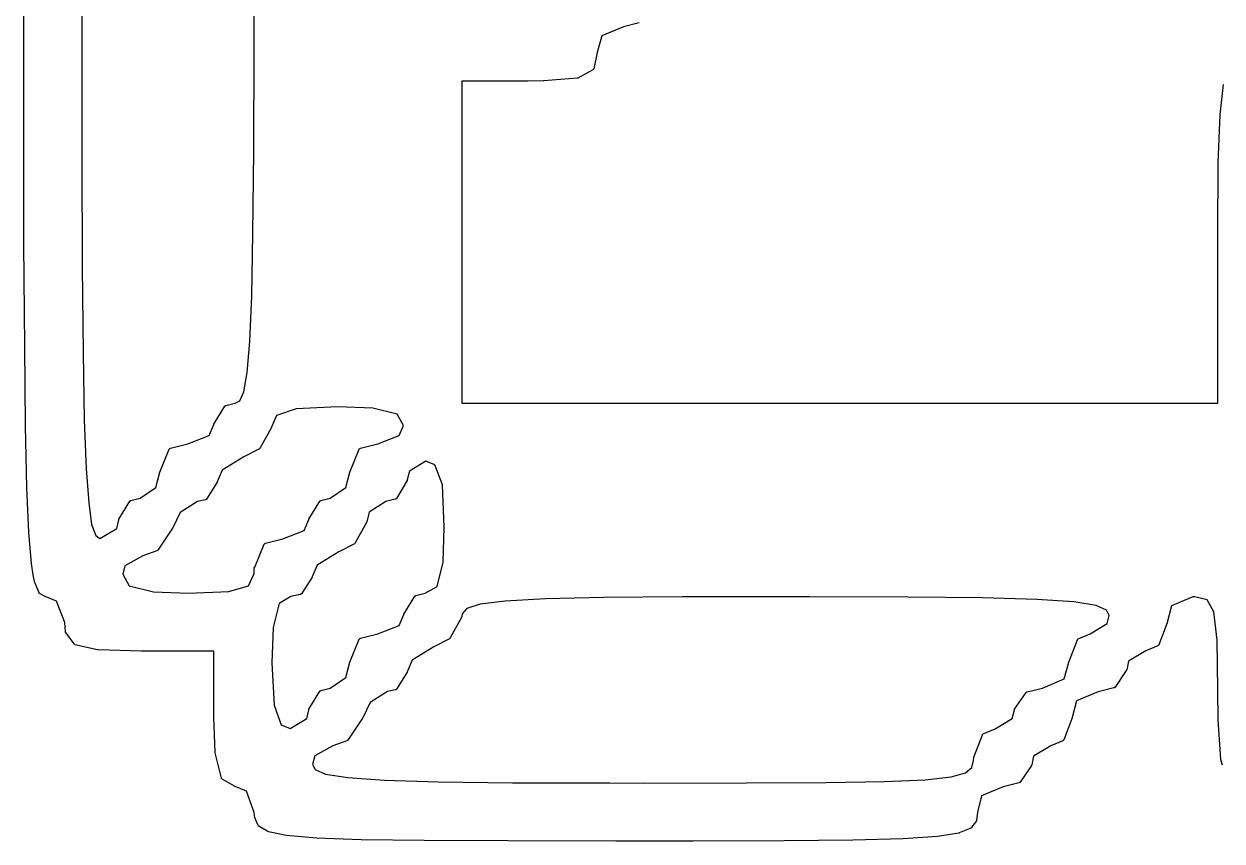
# Model space of a CAD drawing. Header units: millimetres. Extents: x 13 to 222, y -3 to 195.
# Drawn here: x 64.211 to 67.415, y 169.269 to 171.453 of the extents above; entities that cross this region are included whole.
import ezdxf

# ---------------------------------------------------------------- set-up
doc = ezdxf.new("R2010")
doc.units = ezdxf.units.MM
doc.header["$MEASUREMENT"] = 0
doc.layers.add('Silk', color=142, linetype='Continuous')

msp = doc.modelspace()

# ---------------------------------------------------------------- linework, layer by layer
at = {"layer": 'Silk', "linetype": 'Continuous'}
for p, q in [((64.211, 171.3964), (64.211, 171.7655)), ((64.827, 171.389), (64.827, 171.73)), ((64.366, 171.5283), (64.366, 171.4508)), ((64.366, 171.4508), (64.366, 171.0943)), ((65.856, 171.4561), (65.814, 171.446)), ((65.756, 171.4215), (65.744, 171.3771)), ((65.814, 171.446), (65.756, 171.4215)), ((64.211, 171.1983), (64.211, 171.3964)), ((64.211, 171.3964), (64.211, 171.3964)), ((64.211, 171.3964), (64.211, 171.3964)), ((64.826, 171.1125), (64.827, 171.389)), ((65.744, 171.3771), (65.735, 171.3336)), ((65.732, 171.3303), (65.692, 171.3086)), ((65.733, 171.3306), (65.732, 171.3303)), ((65.734, 171.3314), (65.733, 171.3311)), ((65.733, 171.3311), (65.733, 171.3308)), ((65.733, 171.3308), (65.733, 171.3306)), ((65.735, 171.3329), (65.734, 171.3325)), ((65.734, 171.3325), (65.734, 171.332)), ((65.734, 171.332), (65.734, 171.3317)), ((65.734, 171.3317), (65.734, 171.3314)), ((65.735, 171.3336), (65.735, 171.3333)), ((65.735, 171.3333), (65.735, 171.3329)), ((65.558, 171.3007), (65.382, 171.3007)), ((65.382, 171.3007), (65.382, 170.4398)), ((65.6, 171.301), (65.558, 171.3007)), ((65.558, 171.3007), (65.558, 171.3007)), ((65.558, 171.3007), (65.558, 171.3007)), ((65.601, 171.301), (65.6, 171.301)), ((65.6, 171.301), (65.6, 171.301)), ((65.69, 171.308), (65.601, 171.301)), ((65.691, 171.3083), (65.69, 171.3081)), ((65.69, 171.3081), (65.69, 171.3081)), ((65.69, 171.3081), (65.69, 171.308)), ((65.692, 171.3085), (65.691, 171.3083)), ((65.692, 171.3086), (65.692, 171.3085)), ((65.692, 171.3085), (65.692, 171.3085)), ((67.41, 171.2116), (67.419, 171.2914)), ((64.211, 170.864), (64.211, 171.1983)), ((64.211, 171.1983), (64.211, 171.1983)), ((64.211, 171.1983), (64.211, 171.1983)), ((67.405, 171.0807), (67.41, 171.2112)), ((67.41, 171.2114), (67.41, 171.2116)), ((67.41, 171.2112), (67.41, 171.2114)), ((64.366, 171.0943), (64.367, 170.8039)), ((64.823, 170.8939), (64.826, 171.1125)), ((64.826, 171.1125), (64.826, 171.1125)), ((67.404, 170.8884), (67.405, 171.0806)), ((67.405, 171.0806), (67.405, 171.0807)), ((67.405, 171.0806), (67.405, 171.0806)), ((64.82, 170.7267), (64.823, 170.8939)), ((67.404, 170.4398), (67.404, 170.8884)), ((67.404, 170.8884), (67.404, 170.8884)), ((67.404, 170.8884), (67.404, 170.8884)), ((64.213, 170.5927), (64.211, 170.864)), ((64.211, 170.864), (64.211, 170.864)), ((64.211, 170.864), (64.211, 170.864)), ((64.367, 170.8039), (64.367, 170.8039)), ((64.367, 170.8039), (64.369, 170.5729)), ((64.815, 170.6046), (64.82, 170.7267)), ((64.215, 170.3781), (64.213, 170.5927)), ((64.213, 170.5927), (64.213, 170.5927)), ((64.213, 170.5927), (64.213, 170.5927)), ((64.808, 170.521), (64.815, 170.6046)), ((64.369, 170.5729), (64.372, 170.3951)), ((64.799, 170.47), (64.808, 170.521)), ((64.788, 170.4458), (64.799, 170.47)), ((64.719, 170.383), (64.748, 170.4311)), ((64.748, 170.4312), (64.749, 170.4314)), ((64.748, 170.4311), (64.748, 170.4312)), ((64.749, 170.4324), (64.75, 170.4325)), ((64.749, 170.4319), (64.749, 170.4324)), ((64.749, 170.4314), (64.749, 170.4319)), ((64.75, 170.4329), (64.751, 170.4332)), ((64.75, 170.4326), (64.75, 170.4329)), ((64.75, 170.4325), (64.75, 170.4326)), ((64.751, 170.4333), (64.776, 170.4395)), ((64.751, 170.4332), (64.751, 170.4333)), ((64.751, 170.4333), (64.751, 170.4333)), ((64.776, 170.4395), (64.788, 170.4458)), ((64.939, 170.4246), (64.886, 170.4066)), ((65.05, 170.4298), (64.939, 170.4246)), ((65.144, 170.4264), (65.05, 170.4298)), ((65.209, 170.4103), (65.144, 170.4264)), ((65.382, 170.4398), (67.404, 170.4398)), ((64.372, 170.3951), (64.377, 170.2638)), ((64.886, 170.4066), (64.873, 170.3751)), ((65.226, 170.3801), (65.209, 170.4103)), ((64.215, 170.378), (64.215, 170.3781)), ((64.219, 170.2138), (64.215, 170.378)), ((64.215, 170.378), (64.215, 170.378)), ((64.706, 170.3526), (64.719, 170.3823)), ((64.719, 170.3826), (64.719, 170.383)), ((64.719, 170.3823), (64.719, 170.3826)), ((64.873, 170.3746), (64.843, 170.3196)), ((64.873, 170.3751), (64.873, 170.3748)), ((64.873, 170.3748), (64.873, 170.3746)), ((65.214, 170.3526), (65.226, 170.3801)), ((64.603, 170.3189), (64.649, 170.3307)), ((64.649, 170.3307), (64.706, 170.3526)), ((65.111, 170.3189), (65.157, 170.3307)), ((65.157, 170.3307), (65.214, 170.3526)), ((64.574, 170.2553), (64.599, 170.316)), ((64.599, 170.316), (64.6, 170.3164)), ((64.6, 170.3174), (64.601, 170.3178)), ((64.6, 170.3172), (64.6, 170.3174)), ((64.6, 170.3169), (64.6, 170.3172)), ((64.6, 170.3164), (64.6, 170.3169)), ((64.601, 170.3182), (64.602, 170.3183)), ((64.601, 170.3178), (64.601, 170.3182)), ((64.602, 170.3186), (64.603, 170.3189)), ((64.602, 170.3185), (64.602, 170.3186)), ((64.602, 170.3183), (64.602, 170.3185)), ((64.799, 170.2958), (64.741, 170.2603)), ((64.841, 170.3176), (64.799, 170.2958)), ((64.842, 170.3182), (64.841, 170.3179)), ((64.841, 170.3179), (64.841, 170.3176)), ((64.843, 170.3196), (64.842, 170.3191)), ((64.842, 170.3191), (64.842, 170.3186)), ((64.842, 170.3186), (64.842, 170.3184)), ((64.842, 170.3184), (64.842, 170.3182)), ((65.082, 170.2553), (65.107, 170.316)), ((65.107, 170.316), (65.108, 170.3164)), ((65.108, 170.3174), (65.109, 170.3178)), ((65.108, 170.3172), (65.108, 170.3174)), ((65.108, 170.3169), (65.108, 170.3172)), ((65.108, 170.3164), (65.108, 170.3169)), ((65.109, 170.3182), (65.11, 170.3183)), ((65.109, 170.3178), (65.109, 170.3182)), ((65.11, 170.3186), (65.111, 170.3189)), ((65.11, 170.3185), (65.11, 170.3186)), ((65.11, 170.3183), (65.11, 170.3185)), ((64.377, 170.2638), (64.384, 170.1726)), ((65.286, 170.2841), (65.242, 170.2574)), ((65.31, 170.2743), (65.286, 170.2841)), ((65.33, 170.2213), (65.31, 170.2743)), ((64.564, 170.2141), (64.574, 170.2545)), ((64.574, 170.2549), (64.574, 170.2553)), ((64.574, 170.2545), (64.574, 170.2549)), ((64.741, 170.2603), (64.728, 170.2291)), ((64.728, 170.2291), (64.728, 170.2287)), ((64.728, 170.2287), (64.728, 170.2283)), ((65.072, 170.2141), (65.082, 170.2545)), ((65.082, 170.2549), (65.082, 170.2553)), ((65.082, 170.2545), (65.082, 170.2549)), ((65.236, 170.2327), (65.207, 170.1846)), ((65.242, 170.2574), (65.236, 170.234)), ((65.236, 170.234), (65.236, 170.2334)), ((65.236, 170.2334), (65.236, 170.2327)), ((64.219, 170.2137), (64.219, 170.2138)), ((64.224, 170.0935), (64.219, 170.2137)), ((64.219, 170.2137), (64.219, 170.2137)), ((64.522, 170.1854), (64.564, 170.2141)), ((64.728, 170.2283), (64.699, 170.183)), ((65.03, 170.1854), (65.072, 170.2141)), ((65.335, 170.1082), (65.33, 170.2213)), ((64.384, 170.1726), (64.392, 170.1152)), ((64.465, 170.129), (64.494, 170.1771)), ((64.494, 170.1772), (64.495, 170.1774)), ((64.494, 170.1771), (64.494, 170.1772)), ((64.495, 170.1784), (64.496, 170.1785)), ((64.495, 170.1779), (64.495, 170.1784)), ((64.495, 170.1774), (64.495, 170.1779)), ((64.496, 170.1789), (64.497, 170.1792)), ((64.496, 170.1786), (64.496, 170.1789)), ((64.496, 170.1785), (64.496, 170.1786)), ((64.497, 170.1793), (64.522, 170.1854)), ((64.497, 170.1792), (64.497, 170.1793)), ((64.497, 170.1793), (64.497, 170.1793)), ((64.675, 170.1761), (64.629, 170.1469)), ((64.696, 170.1808), (64.675, 170.1761)), ((64.697, 170.1812), (64.696, 170.1809)), ((64.696, 170.1809), (64.696, 170.1808)), ((64.696, 170.1808), (64.696, 170.1808)), ((64.698, 170.1814), (64.697, 170.1812)), ((64.699, 170.1826), (64.698, 170.1822)), ((64.698, 170.1822), (64.698, 170.1817)), ((64.698, 170.1817), (64.698, 170.1816)), ((64.698, 170.1816), (64.698, 170.1814)), ((64.699, 170.183), (64.699, 170.1828)), ((64.699, 170.1828), (64.699, 170.1826)), ((64.973, 170.129), (65.002, 170.1771)), ((65.002, 170.1772), (65.003, 170.1774)), ((65.002, 170.1771), (65.002, 170.1772)), ((65.003, 170.1784), (65.004, 170.1785)), ((65.003, 170.1779), (65.003, 170.1784)), ((65.003, 170.1774), (65.003, 170.1779)), ((65.004, 170.1789), (65.005, 170.1792)), ((65.004, 170.1786), (65.004, 170.1789)), ((65.004, 170.1785), (65.004, 170.1786)), ((65.005, 170.1793), (65.03, 170.1854)), ((65.005, 170.1792), (65.005, 170.1793)), ((65.005, 170.1793), (65.005, 170.1793)), ((65.179, 170.1761), (65.134, 170.1483)), ((65.204, 170.1823), (65.179, 170.1761)), ((65.205, 170.1827), (65.204, 170.1824)), ((65.204, 170.1824), (65.204, 170.1824)), ((65.204, 170.1824), (65.204, 170.1823)), ((65.206, 170.1832), (65.205, 170.1831)), ((65.205, 170.1831), (65.205, 170.183)), ((65.205, 170.183), (65.205, 170.1827)), ((65.207, 170.1842), (65.206, 170.1837)), ((65.206, 170.1837), (65.206, 170.1832)), ((65.207, 170.1846), (65.207, 170.1844)), ((65.207, 170.1844), (65.207, 170.1842)), ((64.629, 170.1469), (64.609, 170.1061)), ((65.134, 170.1483), (65.128, 170.1218)), ((64.392, 170.1152), (64.403, 170.0859)), ((64.414, 170.0771), (64.459, 170.1042)), ((64.459, 170.1042), (64.465, 170.1276)), ((64.465, 170.1283), (64.465, 170.129)), ((64.465, 170.1276), (64.465, 170.1283)), ((64.608, 170.1054), (64.569, 170.0464)), ((64.609, 170.1058), (64.608, 170.1054)), ((64.609, 170.1061), (64.609, 170.1058)), ((64.96, 170.0985), (64.973, 170.1283)), ((64.973, 170.1286), (64.973, 170.129)), ((64.973, 170.1283), (64.973, 170.1286)), ((65.127, 170.1206), (65.097, 170.0656)), ((65.128, 170.1218), (65.127, 170.1212)), ((65.127, 170.1212), (65.127, 170.1206)), ((65.332, 170.0142), (65.335, 170.1082)), ((64.224, 170.0934), (64.224, 170.0935)), ((64.224, 170.0933), (64.224, 170.0934)), ((64.231, 170.0108), (64.224, 170.0933)), ((64.403, 170.0859), (64.414, 170.0771)), ((64.857, 170.0649), (64.903, 170.0767)), ((64.903, 170.0767), (64.96, 170.0985)), ((64.566, 170.0445), (64.529, 170.0311)), ((64.567, 170.0449), (64.566, 170.0445)), ((64.568, 170.0453), (64.567, 170.0452)), ((64.567, 170.0452), (64.567, 170.0449)), ((64.569, 170.0464), (64.568, 170.0459)), ((64.568, 170.0459), (64.568, 170.0454)), ((64.568, 170.0454), (64.568, 170.0453)), ((64.828, 170.0013), (64.853, 170.062)), ((64.853, 170.062), (64.854, 170.0624)), ((64.854, 170.0634), (64.855, 170.0638)), ((64.854, 170.0632), (64.854, 170.0634)), ((64.854, 170.0629), (64.854, 170.0632)), ((64.854, 170.0624), (64.854, 170.0629)), ((64.855, 170.0642), (64.856, 170.0643)), ((64.855, 170.0638), (64.855, 170.0642)), ((64.856, 170.0646), (64.857, 170.0649)), ((64.856, 170.0645), (64.856, 170.0646)), ((64.856, 170.0643), (64.856, 170.0645)), ((65.053, 170.0418), (64.995, 170.0063)), ((65.095, 170.0636), (65.053, 170.0418)), ((65.096, 170.0642), (65.095, 170.0639)), ((65.095, 170.0639), (65.095, 170.0636)), ((65.097, 170.0656), (65.096, 170.0651)), ((65.096, 170.0651), (65.096, 170.0646)), ((65.096, 170.0646), (65.096, 170.0644)), ((65.096, 170.0644), (65.096, 170.0642)), ((64.231, 170.0105), (64.231, 170.0108)), ((64.231, 170.0103), (64.231, 170.0105)), ((64.236, 169.9804), (64.231, 170.0103)), ((64.481, 170.0047), (64.475, 169.9819)), ((64.529, 170.0311), (64.481, 170.0047)), ((64.995, 170.0063), (64.982, 169.9751)), ((65.316, 169.9495), (65.332, 170.0142)), ((64.24, 169.9592), (64.236, 169.9804)), ((64.475, 169.9819), (64.492, 169.9513)), ((64.811, 169.951), (64.827, 169.9839)), ((64.827, 169.9996), (64.828, 170.0005)), ((64.827, 169.9839), (64.827, 169.9996)), ((64.827, 169.9996), (64.827, 169.9996)), ((64.827, 169.9996), (64.827, 169.9996)), ((64.828, 170.0005), (64.828, 170.0013)), ((64.828, 170.0013), (64.828, 170.0013)), ((64.828, 170.0013), (64.828, 170.0013)), ((64.982, 169.9743), (64.953, 169.9299)), ((64.982, 169.9751), (64.982, 169.9747)), ((64.982, 169.9747), (64.982, 169.9743)), ((64.24, 169.9587), (64.24, 169.9592)), ((64.241, 169.9581), (64.24, 169.9587)), ((64.252, 169.9321), (64.241, 169.9581)), ((64.492, 169.9513), (64.557, 169.9353)), ((64.759, 169.9356), (64.811, 169.951)), ((65.284, 169.9315), (65.316, 169.9495)), ((64.252, 169.9314), (64.252, 169.9321)), ((64.253, 169.9307), (64.252, 169.9314)), ((64.253, 169.9302), (64.253, 169.9307)), ((64.253, 169.9307), (64.253, 169.9307)), ((64.253, 169.9307), (64.253, 169.9307)), ((64.254, 169.9297), (64.253, 169.9302)), ((64.268, 169.9224), (64.254, 169.9297)), ((64.268, 169.9223), (64.268, 169.9224)), ((64.268, 169.9222), (64.268, 169.9223)), ((64.298, 169.9096), (64.268, 169.9222)), ((64.32, 169.8531), (64.298, 169.9096)), ((64.557, 169.9353), (64.651, 169.9318)), ((64.651, 169.9318), (64.759, 169.9356)), ((64.925, 169.9221), (64.893, 169.9041)), ((64.95, 169.9277), (64.925, 169.9221)), ((64.951, 169.9281), (64.95, 169.9278)), ((64.95, 169.9278), (64.95, 169.9278)), ((64.95, 169.9278), (64.95, 169.9277)), ((64.952, 169.9291), (64.951, 169.9286)), ((64.951, 169.9286), (64.951, 169.9285)), ((64.951, 169.9285), (64.951, 169.9284)), ((64.951, 169.9284), (64.951, 169.9281)), ((64.953, 169.9297), (64.952, 169.9296)), ((64.952, 169.9296), (64.952, 169.9291)), ((64.953, 169.9299), (64.953, 169.9297)), ((65.227, 169.875), (65.256, 169.9231)), ((65.256, 169.9232), (65.257, 169.9234)), ((65.256, 169.9231), (65.256, 169.9232)), ((65.257, 169.9244), (65.258, 169.9245)), ((65.257, 169.9239), (65.257, 169.9244)), ((65.257, 169.9234), (65.257, 169.9239)), ((65.258, 169.9249), (65.259, 169.9252)), ((65.258, 169.9246), (65.258, 169.9249)), ((65.258, 169.9245), (65.258, 169.9246)), ((65.259, 169.9253), (65.284, 169.9315)), ((65.259, 169.9252), (65.259, 169.9253)), ((65.259, 169.9253), (65.259, 169.9253)), ((65.498, 169.9103), (65.431, 169.9017)), ((65.606, 169.9162), (65.498, 169.9103)), ((65.761, 169.9197), (65.606, 169.9162)), ((65.972, 169.9214), (65.761, 169.9197)), ((66.248, 169.9218), (65.972, 169.9214)), ((66.312, 169.9218), (66.248, 169.9218)), ((66.575, 169.921), (66.312, 169.9218)), ((66.775, 169.9188), (66.575, 169.921)), ((66.575, 169.921), (66.575, 169.921)), ((66.92, 169.9145), (66.775, 169.9188)), ((67.019, 169.9078), (66.92, 169.9145)), ((67.337, 169.9218), (67.28, 169.8975)), ((67.341, 169.9217), (67.337, 169.9218)), ((67.375, 169.9134), (67.341, 169.9217)), ((67.393, 169.8812), (67.375, 169.9134)), ((64.893, 169.9041), (64.877, 169.8394)), ((65.395, 169.89), (65.383, 169.8759)), ((65.431, 169.9017), (65.395, 169.89)), ((67.078, 169.8982), (67.019, 169.9078)), ((67.106, 169.8859), (67.078, 169.8982)), ((67.113, 169.8718), (67.106, 169.8859)), ((67.28, 169.8975), (67.268, 169.853)), ((67.402, 169.806), (67.393, 169.8812)), ((64.322, 169.8284), (64.32, 169.8531)), ((65.157, 169.8227), (65.214, 169.8446)), ((65.214, 169.8446), (65.227, 169.8743)), ((65.227, 169.8746), (65.227, 169.875)), ((65.227, 169.8743), (65.227, 169.8746)), ((65.381, 169.8666), (65.351, 169.8116)), ((65.382, 169.8682), (65.381, 169.8674)), ((65.381, 169.8674), (65.381, 169.8666)), ((65.381, 169.8666), (65.381, 169.8666)), ((65.381, 169.8666), (65.381, 169.8666)), ((65.383, 169.8759), (65.382, 169.8683)), ((65.382, 169.8683), (65.382, 169.8682)), ((65.382, 169.8682), (65.382, 169.8682)), ((67.062, 169.8224), (67.108, 169.8502)), ((67.108, 169.8502), (67.113, 169.8718)), ((67.268, 169.8524), (67.246, 169.7933)), ((67.268, 169.853), (67.268, 169.8527)), ((67.268, 169.8527), (67.268, 169.8524)), ((64.322, 169.8279), (64.322, 169.8284)), ((64.322, 169.8274), (64.322, 169.8279)), ((64.322, 169.8271), (64.322, 169.8274)), ((64.322, 169.8267), (64.322, 169.8271)), ((64.322, 169.8263), (64.322, 169.8267)), ((64.323, 169.8258), (64.322, 169.8263)), ((64.345, 169.7955), (64.323, 169.8258)), ((64.877, 169.8394), (64.874, 169.7454)), ((65.111, 169.8109), (65.157, 169.8227)), ((67.03, 169.8091), (67.062, 169.8224)), ((64.345, 169.7954), (64.345, 169.7955)), ((64.345, 169.7955), (64.345, 169.7955)), ((64.345, 169.7949), (64.345, 169.7954)), ((64.346, 169.7943), (64.345, 169.7949)), ((64.346, 169.7942), (64.346, 169.7943)), ((64.346, 169.7943), (64.346, 169.7943)), ((64.347, 169.7939), (64.346, 169.7942)), ((64.347, 169.7936), (64.347, 169.7939)), ((64.408, 169.7799), (64.347, 169.7936)), ((64.347, 169.7936), (64.347, 169.7936)), ((64.347, 169.7936), (64.347, 169.7936)), ((65.082, 169.7473), (65.107, 169.808)), ((65.107, 169.808), (65.108, 169.8084)), ((65.108, 169.8094), (65.109, 169.8098)), ((65.108, 169.8092), (65.108, 169.8094)), ((65.108, 169.8089), (65.108, 169.8092)), ((65.108, 169.8084), (65.108, 169.8089)), ((65.109, 169.8102), (65.11, 169.8103)), ((65.109, 169.8098), (65.109, 169.8102)), ((65.11, 169.8106), (65.111, 169.8109)), ((65.11, 169.8105), (65.11, 169.8106)), ((65.11, 169.8103), (65.11, 169.8105)), ((65.307, 169.7878), (65.249, 169.7523)), ((65.349, 169.8096), (65.307, 169.7878)), ((65.35, 169.8102), (65.349, 169.8099)), ((65.349, 169.8099), (65.349, 169.8096)), ((65.351, 169.8116), (65.35, 169.8111)), ((65.35, 169.8111), (65.35, 169.8106)), ((65.35, 169.8106), (65.35, 169.8104)), ((65.35, 169.8104), (65.35, 169.8102)), ((67.005, 169.7472), (67.028, 169.8063)), ((67.028, 169.8072), (67.029, 169.8078)), ((67.028, 169.8068), (67.028, 169.8072)), ((67.028, 169.8065), (67.028, 169.8068)), ((67.028, 169.8063), (67.028, 169.8065)), ((67.029, 169.8085), (67.03, 169.8089)), ((67.029, 169.8081), (67.029, 169.8085)), ((67.029, 169.8079), (67.029, 169.8081)), ((67.029, 169.8078), (67.029, 169.8079)), ((67.03, 169.8089), (67.03, 169.8091)), ((67.03, 169.8089), (67.03, 169.8089)), ((67.243, 169.7905), (67.211, 169.7772)), ((67.244, 169.7911), (67.243, 169.7908)), ((67.243, 169.7908), (67.243, 169.7907)), ((67.243, 169.7907), (67.243, 169.7905)), ((67.245, 169.7919), (67.244, 169.7917)), ((67.244, 169.7917), (67.244, 169.7915)), ((67.244, 169.7915), (67.244, 169.7911)), ((67.246, 169.7933), (67.245, 169.7931)), ((67.245, 169.7931), (67.245, 169.7929)), ((67.245, 169.7929), (67.245, 169.7924)), ((67.245, 169.7924), (67.245, 169.7919)), ((67.404, 169.6728), (67.402, 169.806)), ((64.409, 169.7798), (64.408, 169.7799)), ((64.408, 169.7799), (64.408, 169.7799)), ((64.524, 169.7767), (64.409, 169.7798)), ((64.719, 169.7767), (64.524, 169.7767)), ((64.524, 169.7767), (64.524, 169.7767)), ((64.524, 169.7767), (64.524, 169.7767)), ((64.719, 169.6002), (64.719, 169.7767)), ((65.249, 169.7523), (65.236, 169.7211)), ((67.165, 169.7494), (67.16, 169.726)), ((67.211, 169.7772), (67.165, 169.7494)), ((64.874, 169.7454), (64.88, 169.6323)), ((65.072, 169.7061), (65.082, 169.7465)), ((65.082, 169.7469), (65.082, 169.7473)), ((65.082, 169.7465), (65.082, 169.7469)), ((65.236, 169.7203), (65.207, 169.675)), ((65.236, 169.7211), (65.236, 169.7207)), ((65.236, 169.7207), (65.236, 169.7203)), ((66.993, 169.7021), (67.005, 169.7466)), ((67.005, 169.7469), (67.005, 169.7472)), ((67.005, 169.7466), (67.005, 169.7469)), ((67.159, 169.7244), (67.129, 169.6801)), ((67.16, 169.726), (67.159, 169.7252)), ((67.159, 169.7252), (67.159, 169.7244)), ((67.159, 169.7244), (67.159, 169.7244)), ((67.159, 169.7244), (67.159, 169.7244)), ((67.16, 169.726), (67.16, 169.726)), ((67.16, 169.726), (67.16, 169.726)), ((65.03, 169.6774), (65.072, 169.7061)), ((66.935, 169.6776), (66.993, 169.7021)), ((64.973, 169.621), (65.002, 169.6691)), ((65.002, 169.6692), (65.003, 169.6694)), ((65.002, 169.6691), (65.002, 169.6692)), ((65.003, 169.6704), (65.004, 169.6705)), ((65.003, 169.6699), (65.003, 169.6704)), ((65.003, 169.6694), (65.003, 169.6699)), ((65.004, 169.6709), (65.005, 169.6712)), ((65.004, 169.6706), (65.004, 169.6709)), ((65.004, 169.6705), (65.004, 169.6706)), ((65.005, 169.6713), (65.03, 169.6774)), ((65.005, 169.6712), (65.005, 169.6713)), ((65.005, 169.6713), (65.005, 169.6713)), ((65.183, 169.6681), (65.137, 169.6389)), ((65.204, 169.6728), (65.183, 169.6681)), ((65.205, 169.6732), (65.204, 169.6729)), ((65.204, 169.6729), (65.204, 169.6728)), ((65.204, 169.6728), (65.204, 169.6728)), ((65.206, 169.6734), (65.205, 169.6732)), ((65.207, 169.6746), (65.206, 169.6742)), ((65.206, 169.6742), (65.206, 169.6737)), ((65.206, 169.6737), (65.206, 169.6736)), ((65.206, 169.6736), (65.206, 169.6734)), ((65.207, 169.675), (65.207, 169.6748)), ((65.207, 169.6748), (65.207, 169.6746)), ((66.86, 169.6212), (66.891, 169.6655)), ((66.891, 169.6662), (66.892, 169.6668)), ((66.891, 169.6657), (66.891, 169.6662)), ((66.891, 169.6656), (66.891, 169.6657)), ((66.891, 169.6655), (66.891, 169.6656)), ((66.892, 169.6669), (66.893, 169.6672)), ((66.892, 169.6668), (66.892, 169.6669)), ((66.892, 169.6668), (66.892, 169.6668)), ((66.893, 169.6675), (66.894, 169.6676)), ((66.893, 169.6672), (66.893, 169.6675)), ((66.893, 169.6675), (66.893, 169.6675)), ((66.894, 169.6676), (66.935, 169.6776)), ((67.084, 169.668), (67.026, 169.6435)), ((67.126, 169.6781), (67.084, 169.668)), ((67.127, 169.6784), (67.126, 169.6781)), ((67.126, 169.6781), (67.126, 169.6781)), ((67.126, 169.6781), (67.126, 169.6781)), ((67.128, 169.6794), (67.127, 169.6789)), ((67.127, 169.6789), (67.127, 169.6788)), ((67.127, 169.6788), (67.127, 169.6787)), ((67.127, 169.6787), (67.127, 169.6784)), ((67.129, 169.68), (67.128, 169.6799)), ((67.128, 169.6799), (67.128, 169.6794)), ((67.129, 169.6801), (67.129, 169.68)), ((67.405, 169.5932), (67.404, 169.6728)), ((67.404, 169.6728), (67.404, 169.6728)), ((64.88, 169.6323), (64.899, 169.5794)), ((64.973, 169.6203), (64.973, 169.621)), ((64.973, 169.6196), (64.973, 169.6203)), ((65.137, 169.6389), (65.117, 169.5981)), ((66.86, 169.6204), (66.86, 169.6212)), ((66.86, 169.6212), (66.86, 169.6212)), ((66.86, 169.6212), (66.86, 169.6212)), ((66.86, 169.6196), (66.86, 169.6204)), ((67.026, 169.6435), (67.014, 169.599)), ((64.719, 169.6001), (64.719, 169.6002)), ((64.719, 169.6002), (64.719, 169.6002)), ((64.722, 169.5053), (64.719, 169.6001)), ((64.923, 169.5695), (64.967, 169.5962)), ((64.967, 169.5962), (64.973, 169.6196)), ((65.116, 169.5974), (65.077, 169.5384)), ((65.117, 169.5978), (65.116, 169.5974)), ((65.117, 169.5981), (65.117, 169.5978)), ((66.808, 169.5684), (66.854, 169.5962)), ((66.854, 169.5962), (66.86, 169.6196)), ((66.86, 169.6196), (66.86, 169.6196)), ((66.86, 169.6196), (66.86, 169.6196)), ((67.014, 169.5984), (66.992, 169.5393)), ((67.014, 169.599), (67.014, 169.5987)), ((67.014, 169.5987), (67.014, 169.5984)), ((67.405, 169.5931), (67.405, 169.5932)), ((67.405, 169.593), (67.405, 169.5931)), ((67.412, 169.4871), (67.405, 169.593)), ((64.899, 169.5794), (64.923, 169.5695)), ((66.776, 169.5551), (66.808, 169.5684)), ((65.074, 169.5365), (65.037, 169.5231)), ((65.075, 169.5369), (65.074, 169.5365)), ((65.076, 169.5373), (65.075, 169.5372)), ((65.075, 169.5372), (65.075, 169.5369)), ((65.077, 169.5384), (65.076, 169.5379)), ((65.076, 169.5379), (65.076, 169.5374)), ((65.076, 169.5374), (65.076, 169.5373)), ((66.751, 169.4932), (66.774, 169.5523)), ((66.774, 169.5532), (66.775, 169.5538)), ((66.774, 169.5528), (66.774, 169.5532)), ((66.774, 169.5525), (66.774, 169.5528)), ((66.774, 169.5523), (66.774, 169.5525)), ((66.775, 169.5545), (66.776, 169.5549)), ((66.775, 169.5541), (66.775, 169.5545)), ((66.775, 169.5539), (66.775, 169.5541)), ((66.775, 169.5538), (66.775, 169.5539)), ((66.776, 169.5549), (66.776, 169.5551)), ((66.776, 169.5549), (66.776, 169.5549)), ((66.989, 169.5365), (66.957, 169.5232)), ((66.99, 169.5371), (66.989, 169.5368)), ((66.989, 169.5368), (66.989, 169.5367)), ((66.989, 169.5367), (66.989, 169.5365)), ((66.991, 169.5379), (66.99, 169.5377)), ((66.99, 169.5377), (66.99, 169.5375)), ((66.99, 169.5375), (66.99, 169.5371)), ((66.992, 169.5393), (66.991, 169.5391)), ((66.991, 169.5391), (66.991, 169.5389)), ((66.991, 169.5389), (66.991, 169.5384)), ((66.991, 169.5384), (66.991, 169.5379)), ((64.722, 169.5048), (64.722, 169.5053)), ((64.722, 169.5043), (64.722, 169.5048)), ((64.73, 169.472), (64.722, 169.5043)), ((64.989, 169.4967), (64.983, 169.4737)), ((65.037, 169.5231), (64.989, 169.4967)), ((66.751, 169.4924), (66.751, 169.4932)), ((66.751, 169.4915), (66.751, 169.4924)), ((66.911, 169.4954), (66.906, 169.472)), ((66.957, 169.5232), (66.911, 169.4954)), ((64.739, 169.437), (64.73, 169.472)), ((64.983, 169.4737), (64.99, 169.4599)), ((64.99, 169.4599), (65.017, 169.4477)), ((66.729, 169.4512), (66.746, 169.4652)), ((66.746, 169.4652), (66.75, 169.4838)), ((66.75, 169.4838), (66.751, 169.4915)), ((66.905, 169.4704), (66.875, 169.4261)), ((66.906, 169.472), (66.905, 169.4712)), ((66.905, 169.4712), (66.905, 169.4704)), ((66.905, 169.4704), (66.905, 169.4704)), ((66.905, 169.4704), (66.905, 169.4704)), ((66.906, 169.472), (66.906, 169.472)), ((66.906, 169.472), (66.906, 169.472)), ((67.412, 169.4865), (67.412, 169.4871)), ((67.412, 169.486), (67.412, 169.4865)), ((67.416, 169.4717), (67.412, 169.486)), ((64.739, 169.4368), (64.739, 169.437)), ((64.739, 169.4365), (64.739, 169.4368)), ((64.739, 169.436), (64.739, 169.4365)), ((64.74, 169.4354), (64.739, 169.436)), ((64.74, 169.4352), (64.74, 169.4354)), ((64.74, 169.435), (64.74, 169.4352)), ((64.74, 169.4346), (64.74, 169.435)), ((64.741, 169.4342), (64.74, 169.4346)), ((64.741, 169.4341), (64.741, 169.4342)), ((64.741, 169.4339), (64.741, 169.4341)), ((64.776, 169.4145), (64.741, 169.4339)), ((65.017, 169.4477), (65.077, 169.4381)), ((65.077, 169.4381), (65.175, 169.4313)), ((65.175, 169.4313), (65.319, 169.427)), ((66.355, 169.4251), (66.512, 169.4277)), ((66.512, 169.4277), (66.621, 169.4325)), ((66.621, 169.4325), (66.691, 169.4402)), ((66.691, 169.4402), (66.729, 169.4512)), ((64.776, 169.4144), (64.776, 169.4145)), ((64.776, 169.4142), (64.776, 169.4144)), ((64.806, 169.4016), (64.776, 169.4142)), ((64.827, 169.3452), (64.806, 169.4016)), ((65.319, 169.427), (65.517, 169.4247)), ((65.517, 169.4247), (65.517, 169.4247)), ((65.517, 169.4247), (65.778, 169.4239)), ((65.778, 169.4239), (65.867, 169.4238)), ((65.867, 169.4238), (66.143, 169.424)), ((66.143, 169.424), (66.355, 169.4251)), ((66.83, 169.414), (66.772, 169.3895)), ((66.872, 169.4241), (66.83, 169.414)), ((66.873, 169.4244), (66.872, 169.4241)), ((66.872, 169.4241), (66.872, 169.4241)), ((66.872, 169.4241), (66.872, 169.4241)), ((66.874, 169.4254), (66.873, 169.4249)), ((66.873, 169.4249), (66.873, 169.4248)), ((66.873, 169.4248), (66.873, 169.4247)), ((66.873, 169.4247), (66.873, 169.4244)), ((66.875, 169.426), (66.874, 169.4259)), ((66.874, 169.4259), (66.874, 169.4254)), ((66.875, 169.4261), (66.875, 169.426)), ((66.772, 169.3895), (66.761, 169.3454)), ((64.828, 169.3304), (64.827, 169.3452)), ((66.761, 169.3454), (66.758, 169.3239)), ((64.828, 169.3303), (64.828, 169.3304)), ((64.829, 169.3295), (64.828, 169.3303)), ((64.828, 169.3303), (64.828, 169.3303)), ((64.829, 169.3287), (64.829, 169.3295)), ((64.829, 169.3286), (64.829, 169.3287)), ((64.829, 169.3287), (64.829, 169.3287)), ((64.837, 169.3102), (64.829, 169.3286)), ((64.838, 169.3097), (64.837, 169.3102)), ((64.838, 169.3091), (64.838, 169.3097)), ((64.838, 169.309), (64.838, 169.3091)), ((64.838, 169.3088), (64.838, 169.309)), ((64.839, 169.3084), (64.838, 169.3088)), ((64.839, 169.308), (64.839, 169.3084)), ((64.863, 169.294), (64.839, 169.308)), ((66.743, 169.3029), (66.712, 169.2902)), ((66.744, 169.3034), (66.743, 169.3032)), ((66.743, 169.3032), (66.743, 169.3029)), ((66.745, 169.3042), (66.744, 169.3038)), ((66.744, 169.3038), (66.744, 169.3036)), ((66.744, 169.3036), (66.744, 169.3034)), ((66.757, 169.3215), (66.745, 169.3046)), ((66.745, 169.3046), (66.745, 169.3042)), ((66.758, 169.3219), (66.757, 169.3215)), ((66.758, 169.3239), (66.758, 169.3235)), ((66.758, 169.3235), (66.758, 169.3231)), ((66.758, 169.3231), (66.758, 169.3227)), ((66.758, 169.3227), (66.758, 169.3223)), ((66.758, 169.3223), (66.758, 169.3219)), ((64.864, 169.2938), (64.863, 169.294)), ((64.865, 169.2935), (64.864, 169.2938)), ((64.913, 169.2834), (64.865, 169.2935)), ((64.913, 169.2833), (64.913, 169.2834)), ((64.913, 169.2834), (64.913, 169.2834)), ((64.993, 169.2764), (64.913, 169.2833)), ((65.113, 169.2721), (64.993, 169.2764)), ((64.993, 169.2764), (64.993, 169.2764)), ((64.993, 169.2764), (64.993, 169.2764)), ((65.281, 169.2698), (65.113, 169.2721)), ((65.113, 169.2721), (65.113, 169.2721)), ((65.113, 169.2721), (65.113, 169.2721)), ((65.505, 169.2688), (65.281, 169.2698)), ((65.281, 169.2698), (65.281, 169.2698)), ((65.281, 169.2698), (65.281, 169.2698)), ((65.794, 169.2687), (65.505, 169.2688)), ((65.505, 169.2688), (65.505, 169.2688)), ((65.505, 169.2688), (65.505, 169.2688)), ((66, 169.2687), (65.794, 169.2687)), ((65.794, 169.2687), (65.794, 169.2687)), ((66.244, 169.2694), (66, 169.2687)), ((66, 169.2687), (66, 169.2687)), ((66, 169.2687), (66, 169.2687)), ((66.428, 169.2712), (66.244, 169.2694)), ((66.244, 169.2694), (66.244, 169.2694)), ((66.244, 169.2694), (66.244, 169.2694)), ((66.562, 169.2748), (66.428, 169.2712)), ((66.428, 169.2712), (66.428, 169.2712)), ((66.428, 169.2712), (66.428, 169.2712)), ((66.654, 169.2808), (66.562, 169.2748)), ((66.562, 169.2748), (66.562, 169.2748)), ((66.562, 169.2748), (66.562, 169.2748)), ((66.711, 169.2899), (66.654, 169.2809)), ((66.654, 169.2809), (66.654, 169.2809)), ((66.654, 169.2809), (66.654, 169.2808)), ((66.712, 169.2901), (66.711, 169.2899)), ((66.712, 169.2902), (66.712, 169.2901))]:
    msp.add_line(p, q, dxfattribs=at)

doc.saveas('drawing.dxf')
